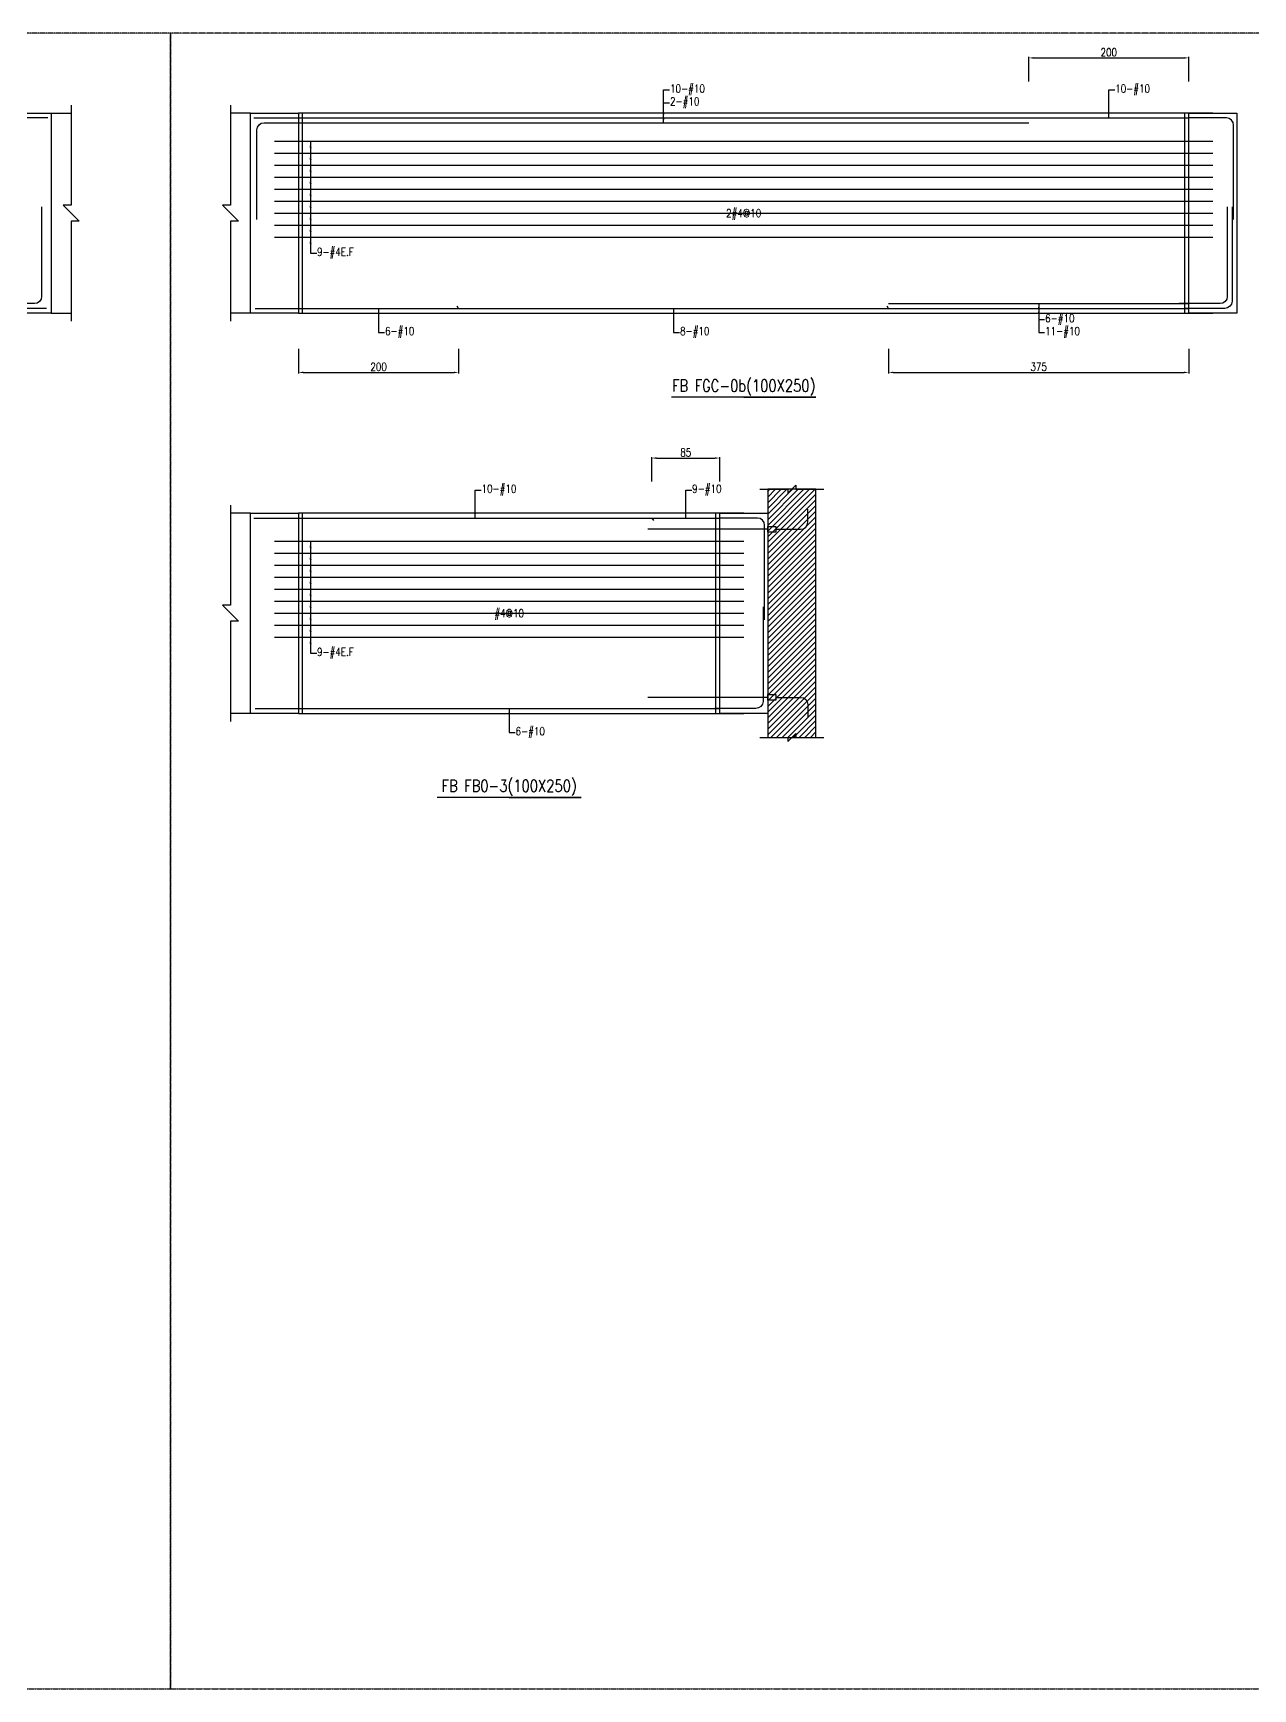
# Model space of a CAD drawing. Header units: millimetres. Extents: x 0 to 84580, y -12276 to 4373.
# Drawn here: x 6286 to 7810, y 0 to 2069 of the extents above; entities that cross this region are included whole.
import ezdxf
from ezdxf.enums import TextEntityAlignment as Align

# ---------------------------------------------------------------- set-up
doc = ezdxf.new("R2010")
doc.units = ezdxf.units.MM
doc.header["$MEASUREMENT"] = 0
doc.linetypes.add('CENTER', pattern=[2, 1.25, -0.25, 0.25, -0.25])
for name, color, linetype in [('S-DIM', 2, 'Continuous'), ('S-GRID', 1, 'CENTER'), ('S-LEADER', 2, 'Continuous'), ('S-RC', 130, 'Continuous'), ('S-REINF', 6, 'Continuous'), ('S-TEXT', 2, 'Continuous'), ('連續壁', 2, 'Continuous')]:
    doc.layers.add(name, color=color, linetype=linetype)
doc.styles.add('CS4', font='romans.shx', dxfattribs={"width": 0.8, "bigfont": 'lsp.shx'})
doc.styles.get("Standard").update_dxf_attribs({"font": 'arial.ttf'})
doc.dimstyles.new('ISO-25', dxfattribs={"dimtxt": 2.5, "dimasz": 2.5, "dimexe": 1.25, "dimexo": 0.625, "dimtad": 1, "dimtxsty": 'Standard', "dimcen": 2.5, "dimadec": 0, "dimazin": 0, "dimtfac": 1, "dimtmove": 0, "dimatfit": 3, "dimfxl": 0, "dimarcsym": 0})

# ---------------------------------------------------------------- blocks, each defined once
blk = doc.blocks.new('*D36')
at = {"layer": 'DEFPOINTS', "color": 0, "transparency": 16777216}
for p in [(7730.1, 2038), (7530.1, 2008), (7730.1, 2008)]:
    blk.add_point(p, dxfattribs=at)
at = {"layer": 'S-DIM', "color": 0, "lineweight": -2, "transparency": 16777216}
for p, q in [((7530.1, 2008.625), (7530.1, 2039.25)), ((7536.1, 2038), (7724.1, 2038)), ((7730.1, 2008.625), (7730.1, 2039.25))]:
    blk.add_line(p, q, dxfattribs=at)
at = {"layer": 'S-DIM', "color": 0, "transparency": 16777216}
for points in [[(7536.1, 2039), (7536.1, 2037), (7530.1, 2038)], [(7724.1, 2039), (7724.1, 2037), (7730.1, 2038)]]:
    blk.add_solid(points, dxfattribs=at)
at = {"layer": 'S-DIM', "color": 0, "transparency": 16777216, "insert": (7630.1, 2045), "char_height": 10, "attachment_point": 5, "style": 'CS4'}
blk.add_mtext('200', dxfattribs=at)
blk = doc.blocks.new('*D37')
at = {"layer": 'DEFPOINTS', "color": 0, "transparency": 16777216}
for p in [(6618, 1675), (6818, 1675), (6818, 1645)]:
    blk.add_point(p, dxfattribs=at)
at = {"layer": 'S-DIM', "color": 0, "lineweight": -2, "transparency": 16777216}
for p, q in [((6618, 1674.375), (6618, 1643.75)), ((6818, 1674.375), (6818, 1643.75)), ((6624, 1645), (6812, 1645))]:
    blk.add_line(p, q, dxfattribs=at)
at = {"layer": 'S-DIM', "color": 0, "transparency": 16777216}
for points in [[(6624, 1646), (6624, 1644), (6618, 1645)], [(6812, 1646), (6812, 1644), (6818, 1645)]]:
    blk.add_solid(points, dxfattribs=at)
at = {"layer": 'S-DIM', "color": 0, "transparency": 16777216, "insert": (6718, 1652), "char_height": 10, "attachment_point": 5, "style": 'CS4'}
blk.add_mtext('200', dxfattribs=at)
blk = doc.blocks.new('*D38')
at = {"layer": 'DEFPOINTS', "color": 0, "transparency": 16777216}
for p in [(7355.1, 1675), (7730.1, 1675), (7730.1, 1645)]:
    blk.add_point(p, dxfattribs=at)
at = {"layer": 'S-DIM', "color": 0, "lineweight": -2, "transparency": 16777216}
for p, q in [((7355.1, 1674.375), (7355.1, 1643.75)), ((7730.1, 1674.375), (7730.1, 1643.75)), ((7361.1, 1645), (7724.1, 1645))]:
    blk.add_line(p, q, dxfattribs=at)
at = {"layer": 'S-DIM', "color": 0, "transparency": 16777216}
for points in [[(7361.1, 1646), (7361.1, 1644), (7355.1, 1645)], [(7724.1, 1646), (7724.1, 1644), (7730.1, 1645)]]:
    blk.add_solid(points, dxfattribs=at)
at = {"layer": 'S-DIM', "color": 0, "transparency": 16777216, "insert": (7542.6, 1652), "char_height": 10, "attachment_point": 5, "style": 'CS4'}
blk.add_mtext('375', dxfattribs=at)
blk = doc.blocks.new('*D67')
at = {"layer": 'DEFPOINTS', "color": 0, "transparency": 16777216}
for p in [(7144.2, 1538), (7059.2, 1508), (7144.2, 1508)]:
    blk.add_point(p, dxfattribs=at)
at = {"layer": 'S-DIM', "color": 0, "lineweight": -2, "transparency": 16777216}
for p, q in [((7059.2, 1508.625), (7059.2, 1539.25)), ((7065.2, 1538), (7138.2, 1538)), ((7144.2, 1508.625), (7144.2, 1539.25))]:
    blk.add_line(p, q, dxfattribs=at)
at = {"layer": 'S-DIM', "color": 0, "transparency": 16777216}
for points in [[(7065.2, 1539), (7065.2, 1537), (7059.2, 1538)], [(7138.2, 1539), (7138.2, 1537), (7144.2, 1538)]]:
    blk.add_solid(points, dxfattribs=at)
at = {"layer": 'S-DIM', "color": 0, "transparency": 16777216, "insert": (7101.7, 1545), "char_height": 10, "attachment_point": 5, "style": 'CS4'}
blk.add_mtext('85', dxfattribs=at)

msp = doc.modelspace()

# ---------------------------------------------------------------- hatches: boundary and pattern name
at = {"layer": '連續壁'}
h = msp.add_hatch(dxfattribs=at)
h.set_pattern_fill('ANSI31', color=256, scale=40, style=0)
h.set_pattern_definition([(45, (7084.2, -250), (-3.535534, 3.535534), [])])
h.paths.add_polyline_path([(7264.2, 1189), (7204.2, 1189), (7204.2, 1499), (7264.2, 1499)], flags=16)

# ---------------------------------------------------------------- linework, layer by layer
for p, q in [((6309, 1969), (6334, 1969)), ((6558, 1969), (6533, 1969)), ((6309, 1719), (6334, 1719)), ((6558, 1719), (6533, 1719)), ((6558, 1469), (6533, 1469)), ((6558, 1219), (6533, 1219))]:
    msp.add_line(p, q)
at = {"layer": 'S-GRID'}
for points in [[(3229, 0), (6458, 0), (6458, 2069), (3229, 2069), (3229, 0)], [(6458, 0), (9687, 0), (9687, 2069), (6458, 2069), (6458, 0)]]:
    msp.add_lwpolyline(points, dxfattribs=at)
at = {"layer": 'S-RC'}
for points in [[(6309, 1719), (6249, 1719), (6249, 1969), (6309, 1969), (6309, 1719)], [(6334, 1979), (6334, 1854), (6324, 1854), (6344, 1834), (6334, 1834), (6334, 1709)], [(6533, 1979), (6533, 1854), (6523, 1854), (6543, 1834), (6533, 1834), (6533, 1709)], [(6618, 1719), (6558, 1719), (6558, 1969), (6618, 1969), (6618, 1719)], [(7760.1, 1969), (6618, 1969)], [(7790.1, 1719), (7730.1, 1719), (7730.1, 1969), (7790.1, 1969), (7790.1, 1719)], [(6618, 1719), (7760.1, 1719)], [(7174.05, 1614), (7264.05, 1614), (7084.05, 1614)], [(7194.2, 1499), (7229.2, 1498.993), (7229.199, 1493.993), (7239.201, 1503.991), (7239.2, 1498.991), (7274.2, 1498.984)], [(7204.2, 1189), (7264.2, 1189), (7264.2, 1499), (7204.2, 1499), (7204.2, 1189)], [(6533, 1479), (6533, 1354), (6523, 1354), (6543, 1334), (6533, 1334), (6533, 1209)], [(6618, 1219), (6558, 1219), (6558, 1469), (6618, 1469), (6618, 1219)], [(7174.2, 1469), (6618, 1469)], [(7204.2, 1219), (7144.2, 1219), (7144.2, 1469), (7204.2, 1469), (7204.2, 1219)], [(7204.2, 1449), (7054.2, 1449)], [(7204.2, 1452.5), (7214.2, 1452.5), (7214.2, 1445.5), (7204.2, 1445.5), (7204.2, 1452.5)], [(7204.2, 1242.5), (7214.2, 1242.5), (7214.2, 1235.5), (7204.2, 1235.5), (7204.2, 1242.5)], [(7204.2, 1239), (7054.2, 1239)], [(6618, 1219), (7174.2, 1219)], [(7194.2, 1189), (7229.2, 1188.993), (7229.199, 1183.993), (7239.201, 1193.991), (7239.2, 1188.991), (7274.2, 1188.984)], [(6881.1, 1114), (6971.1, 1114), (6791.1, 1114)]]:
    msp.add_lwpolyline(points, dxfattribs=at)
for points in [[(7214.2, 1449), (7245.2, 1449, 0.41421356), (7254.2, 1458), (7254.2, 1474)], [(7214.2, 1239), (7245.2, 1239, -0.41421356), (7254.2, 1230), (7254.2, 1214)]]:
    msp.add_lwpolyline(points, format="xyb", dxfattribs=at)
at = {"layer": 'S-REINF', "color": 1}
for points in [[(6623, 1719), (6623, 1969)], [(7725.1, 1719), (7725.1, 1969)], [(6588, 1934), (7760.1, 1934)], [(6588, 1919), (7760.1, 1919)], [(6588, 1904), (7760.1, 1904)], [(6588, 1889), (7760.1, 1889)], [(6588, 1874), (7760.1, 1874)], [(6588, 1859), (7760.1, 1859)], [(6588, 1844), (7760.1, 1844)], [(6588, 1829), (7760.1, 1829)], [(6588, 1814), (7760.1, 1814)], [(6623, 1219), (6623, 1469)], [(7139.2, 1219), (7139.2, 1469)], [(6588, 1434), (7174.2, 1434)], [(6588, 1419), (7174.2, 1419)], [(6588, 1404), (7174.2, 1404)], [(6588, 1389), (7174.2, 1389)], [(6588, 1374), (7174.2, 1374)], [(6588, 1359), (7174.2, 1359)], [(6588, 1344), (7174.2, 1344)], [(6588, 1329), (7174.2, 1329)], [(6588, 1314), (7174.2, 1314)]]:
    msp.add_lwpolyline(points, dxfattribs=at)
at = {"layer": 'S-REINF'}
for points in [[(6305, 1963), (6249, 1963)], [(6562, 1963), (6618, 1963)], [(6618, 1963), (7530.1, 1963)], [(6618, 1957), (7530.1, 1957)], [(7530.1, 1963), (7730.1, 1963)], [(6303, 1725), (6243, 1725)], [(6564, 1725), (6618, 1725)], [(6618, 1725), (6818, 1725)], [(6818, 1725), (6816, 1728)], [(6818, 1725), (7355.1, 1725)], [(7355.1, 1725), (7353.1, 1728)], [(7355.1, 1731), (7730.1, 1731)], [(7355.1, 1725), (7730.1, 1725)], [(6562, 1463), (6618, 1463)], [(6618, 1463), (7059.2, 1463)], [(7059.2, 1463), (7061.2, 1460)], [(7059.2, 1463), (7144.2, 1463)], [(6564, 1225), (6618, 1225)], [(6618, 1225), (7144.2, 1225)]]:
    msp.add_lwpolyline(points, dxfattribs=at)
for points in [[(6566, 1836), (6566, 1948, -0.41421356), (6575, 1957), (6618, 1957)], [(7786.1, 1836), (7786.1, 1954, 0.41421356), (7777.1, 1963), (7730.1, 1963)], [(6297, 1852), (6297, 1740, -0.41421356), (6288, 1731), (6237, 1731)], [(7778.1, 1852), (7778.1, 1740, -0.41421356), (7769.1, 1731), (7718.1, 1731)], [(7784.1, 1852), (7784.1, 1734, -0.41421356), (7775.1, 1725), (7724.1, 1725)], [(7200.2, 1336), (7200.2, 1454, 0.41421356), (7191.2, 1463), (7144.2, 1463)], [(7198.2, 1352), (7198.2, 1234, -0.41421356), (7189.2, 1225), (7138.2, 1225)]]:
    msp.add_lwpolyline(points, format="xyb", dxfattribs=at)

# ---------------------------------------------------------------- texts
at = {"layer": 'S-LEADER', "char_height": 10, "attachment_point": 4, "style": 'CS4'}
for s, insert in [('2-#10', (7082.05, 1982)), ('10-#10', (7082.05, 1998)), ('10-#10', (7638.1, 1998)), ('6-#10', (7550.6, 1711)), ('6-#10', (6726, 1695)), ('8-#10', (7094.55, 1695)), ('11-#10', (7550.6, 1695)), ('10-#10', (6846.6, 1498)), ('9-#10', (7109.7, 1498)), ('6-#10', (6889.1, 1195))]:
    msp.add_mtext(s, dxfattribs=dict(at, insert=insert))
at = {"layer": 'S-LEADER', "color": 3, "char_height": 10, "attachment_point": 4, "style": 'CS4'}
for insert in [(6641, 1794), (6641, 1294)]:
    msp.add_mtext('9-#4E.F', dxfattribs=dict(at, insert=insert))
at = {"layer": 'S-RC', "style": 'CS4', "width": 0.8}
for s, p in [('FB FGC-0b(100X250)', (7174.05, 1621)), ('FB FB0-3(100X250)', (6881.1, 1121))]:
    msp.add_text(s, height=15, dxfattribs=at).set_placement(p, align=Align.CENTER)
at = {"layer": 'S-TEXT', "color": 1, "style": 'CS4', "width": 0.8}
for s, p in [('2#4@10', (7174.05, 1839)), ('#4@10', (6881.1, 1339))]:
    msp.add_text(s, height=10, dxfattribs=at).set_placement(p, align=Align.CENTER)

# ---------------------------------------------------------------- dimensions: what is measured, and where the dimension line sits
at = {"layer": 'S-DIM'}
for p1, p2, distance, picture, middle in [((7530.1, 2008), (7730.1, 2008), 30, '*D36', (7630.1, 2045)), ((6618, 1675), (6818, 1675), -30, '*D37', (6718, 1652)), ((7355.1, 1675), (7730.1, 1675), -30, '*D38', (7542.6, 1652)), ((7059.2, 1508), (7144.2, 1508), 30, '*D67', (7101.7, 1545))]:
    dim = msp.add_aligned_dim(p1=p1, p2=p2, distance=distance, dimstyle='ISO-25', override={"dimtxt": 10, "dimasz": 6, "dimgap": 2, "dimtxsty": 'CS4'}, dxfattribs=at)
    dim.commit()
    dim.dimension.update_dxf_attribs({"geometry": picture, "text_midpoint": middle})

# ---------------------------------------------------------------- leaders
at = {"layer": 'S-LEADER', "annotation_type": 0, "has_hookline": 1, "hookline_direction": 0}
for points, override, text_width in [([(7074.05, 1963), (7074.05, 1998), (7081.425, 1998)], {"dimasz": 6, "dimtad": 0}, 44.952), ([(7630.1, 1963), (7630.1, 1998), (7637.475, 1998)], {"dimasz": 6, "dimtad": 0}, 44.952), ([(7074.05, 1957), (7074.05, 1982), (7081.425, 1982)], {"dimasz": 6, "dimtad": 0}, 38.476), ([(6633, 1814), (6633, 1794), (6640.375, 1794)], {"dimasz": 8, "dimtad": 0}, 49.524), ([(6718, 1725), (6718, 1695), (6725.375, 1695)], {"dimasz": 6, "dimtad": 0}, 38.095), ([(7086.55, 1725), (7086.55, 1695), (7093.925, 1695)], {"dimasz": 6, "dimtad": 0}, 38.476), ([(7542.6, 1731), (7542.6, 1711), (7549.975, 1711)], {"dimasz": 6, "dimtad": 0}, 38.095), ([(7542.6, 1725), (7542.6, 1695), (7549.975, 1695)], {"dimasz": 6, "dimtad": 0}, 44.952), ([(6838.6, 1463), (6838.6, 1498), (6845.975, 1498)], {"dimasz": 6, "dimtad": 0}, 44.952), ([(7101.7, 1463), (7101.7, 1498), (7109.075, 1498)], {"dimasz": 6, "dimtad": 0}, 38.476), ([(6633, 1314), (6633, 1294), (6640.375, 1294)], {"dimasz": 8, "dimtad": 0}, 49.524), ([(6881.1, 1225), (6881.1, 1195), (6888.475, 1195)], {"dimasz": 6, "dimtad": 0}, 38.095)]:
    msp.add_leader(points, dimstyle='ISO-25', override=override, dxfattribs=dict(at, text_width=text_width))
at = {"layer": 'S-LEADER'}
for points in [[(6633, 1934), (6633, 1794), (6641, 1794)], [(6633, 1919), (6633, 1794), (6641, 1794)], [(6633, 1904), (6633, 1794), (6641, 1794)], [(6633, 1889), (6633, 1794), (6641, 1794)], [(6633, 1874), (6633, 1794), (6641, 1794)], [(6633, 1859), (6633, 1794), (6641, 1794)], [(6633, 1844), (6633, 1794), (6641, 1794)], [(6633, 1829), (6633, 1794), (6641, 1794)], [(6633, 1434), (6633, 1294), (6641, 1294)], [(6633, 1419), (6633, 1294), (6641, 1294)], [(6633, 1404), (6633, 1294), (6641, 1294)], [(6633, 1389), (6633, 1294), (6641, 1294)], [(6633, 1374), (6633, 1294), (6641, 1294)], [(6633, 1359), (6633, 1294), (6641, 1294)], [(6633, 1344), (6633, 1294), (6641, 1294)], [(6633, 1329), (6633, 1294), (6641, 1294)]]:
    msp.add_leader(points, dimstyle='ISO-25', override={"dimasz": 8}, dxfattribs=at)

doc.saveas('drawing.dxf')
